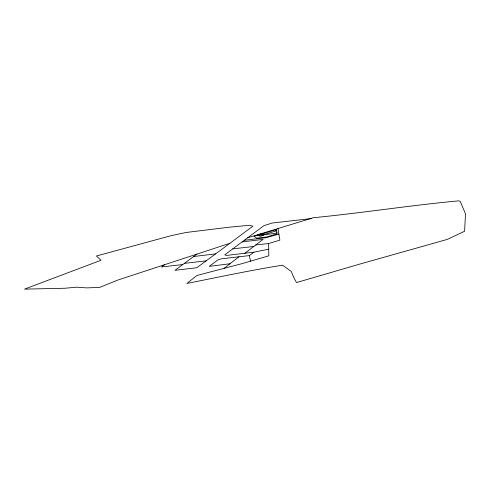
<?xml version="1.0" encoding="UTF-8"?>
<svg xmlns="http://www.w3.org/2000/svg" width="490" height="490" viewBox="0 0 490 490"><rect width="100%" height="100%" fill="white"/><g stroke="black" fill="none" stroke-linecap="round" stroke-linejoin="round"><path stroke-width="0.73" d="M247.621 237.809L313.373 217.713C361.834 213.009 409.952 205.396 458.438 200.869L460.202 201.292L465.5 213.903L464.6 231.243L447.26 239.408L358.815 264.367L296.524 282.571L293.829 277.64L291.287 271.472L282.497 265.182C250.451 270.333 218.669 277.089 186.837 283.477L196.949 275.478L224.157 268.318L238.912 256.797M244.841 253.263L263.106 239.414L242.109 241.901M229.988 243.248L252.785 226.239L249.845 225.235L229.265 227.195L186.206 232.462L171.408 235.592L96.432 255.988L101.007 260.276L24.5 289.131L64.931 288.243L76.863 287.177L86.528 287.887L99.537 287.44L118.066 279.986L229.988 243.248L196.833 267.742L174.954 270.321L196.919 254.09M311.585 218.528L272.201 223.036L263.957 225.67L224.763 254.8L226.337 255.443L253.918 252.191L268.728 249.165M229.975 263.773L209.218 266.37L217.995 259.859L221.707 258.769L249.306 255.602L253.918 252.191M164.56 264.692L161.449 266.97L182.746 264.563M276.942 232.83L274.878 233.448L256.129 235.672M255.768 244.976L268.643 243.512L279.876 240.155L277.989 228.671M278.884 234.134L265.978 237.705L244.29 240.278M224.157 268.318L241.889 263.681L268.82 255.811L268.643 243.512M193.642 256.509L215.563 253.906M184.375 263.357L206.192 260.852M232.744 248.865L253.789 246.476M275.319 229.902L276.605 230.79L264.545 234.422L263.252 233.528L263.424 234.808M249.306 255.602L250.525 261.164M261.942 233.626L257.918 234.839L260.068 236.321L264.092 235.108L261.942 233.626M276.409 229.571L254.047 236.303L256.736 238.158L266.689 236.982L277.107 233.846L276.409 229.571"/></g></svg>
